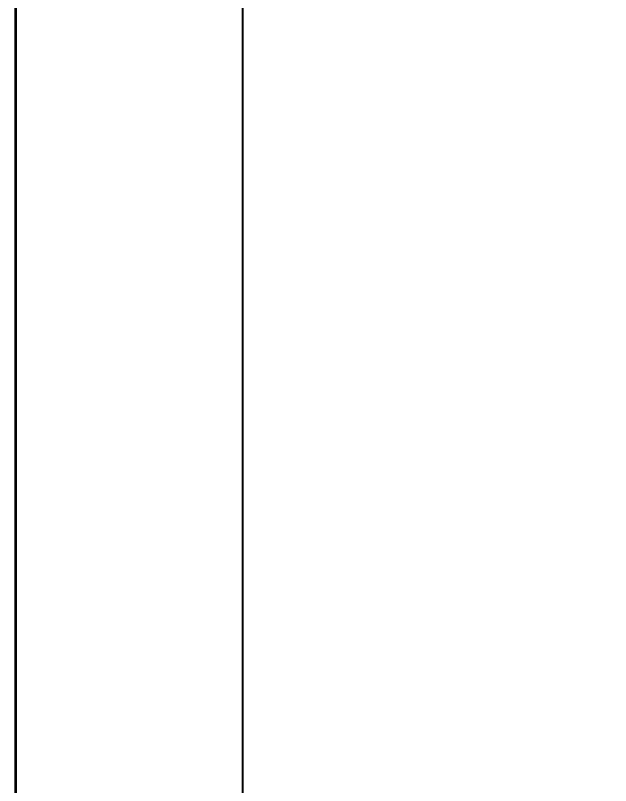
# Model space of a CAD drawing. Header units: millimetres. Extents: x 68 to 2000, y 100 to 2870.
# Drawn here: x 160 to 361.1, y 1715.8 to 1976.1 of the extents above; entities that cross this region are included whole.
import ezdxf

# ---------------------------------------------------------------- set-up
doc = ezdxf.new("R2010")
doc.units = ezdxf.units.MM
doc.header["$LTSCALE"] = 10
doc.layers.add('Bemaßung (ISO)', color=7, linetype='Continuous', lineweight=25)
doc.layers.add('Rahmen (ISO)', color=7, linetype='Continuous', lineweight=35)
doc.styles.add('Notiztext (DIN)', font='verdana.ttf')
doc.dimstyles.new('Standard (DIN)', dxfattribs={"dimscale": 10, "dimtxt": 2.5, "dimasz": 2.5, "dimexe": 2, "dimexo": 4, "dimgap": 0.5, "dimtad": 1, "dimdec": 1, "dimrnd": 1e-08, "dimtxsty": 'Notiztext (DIN)', "dimcen": 0.09, "dimclrd": 256, "dimclre": 256, "dimclrt": 256, "dimadec": 0, "dimazin": 2, "dimtfac": 1, "dimtmove": 0, "dimatfit": 3, "dimfxl": 0, "dimtolj": 1, "dimtzin": 0, "dimlwd": -1, "dimlwe": -1, "dimarcsym": 0})

# ---------------------------------------------------------------- blocks, each defined once
blk = doc.blocks.new('Ränder Wedi_hoch')
at = {"layer": 'Rahmen (ISO)'}
blk.add_line((16, 287), (16, 10), dxfattribs=at)
blk = doc.blocks.new('*D77')
at = {"layer": 'Bemaßung (ISO)', "transparency": 16777216}
for p, q in [((449.28, 2523.67), (216.68, 2523.67)), ((236.68, 2498.67), (236.68, 1648.67)), ((449.28, 1623.67), (216.68, 1623.67))]:
    blk.add_line(p, q, dxfattribs=at)
for points in [[(232.51, 2498.67), (240.85, 2498.67), (236.68, 2523.67)], [(232.51, 1648.67), (240.85, 1648.67), (236.68, 1623.67)]]:
    blk.add_solid(points, dxfattribs=at)
at = {"layer": 'Defpoints', "color": 0, "transparency": 16777216}
for p in [(489.28, 2523.67), (236.68, 1623.67), (489.28, 1623.67)]:
    blk.add_point(p, dxfattribs=at)
at = {"layer": 'Bemaßung (ISO)', "transparency": 16777216, "insert": (205.65, 2100.09), "char_height": 25, "attachment_point": 1, "rotation": 90, "style": 'Notiztext (DIN)'}
blk.add_mtext('\\A1;900', dxfattribs=at)

msp = doc.modelspace()

# ---------------------------------------------------------------- block references
at = {"xscale": 10, "yscale": 10, "zscale": 10}
msp.add_blockref('Ränder Wedi_hoch', (0, 0), dxfattribs=at)

# ---------------------------------------------------------------- dimensions: what is measured, and where the dimension line sits
at = {"layer": 'Bemaßung (ISO)'}
dim = msp.add_linear_dim(base=(236.68, 1623.67), p1=(489.28, 2523.67), p2=(489.28, 1623.67), angle=90, dimstyle='Standard (DIN)', override={"dimdec": 1, "dimtp": 0, "dimtm": 0, "dimtdec": 2, "dimtofl": 0, "dimatfit": 1}, dxfattribs=at)
dim.commit()
dim.dimension.update_dxf_attribs({"geometry": '*D77', "text_midpoint": (236.68, 2130.8), "dimtype": 160})

doc.saveas('drawing.dxf')
